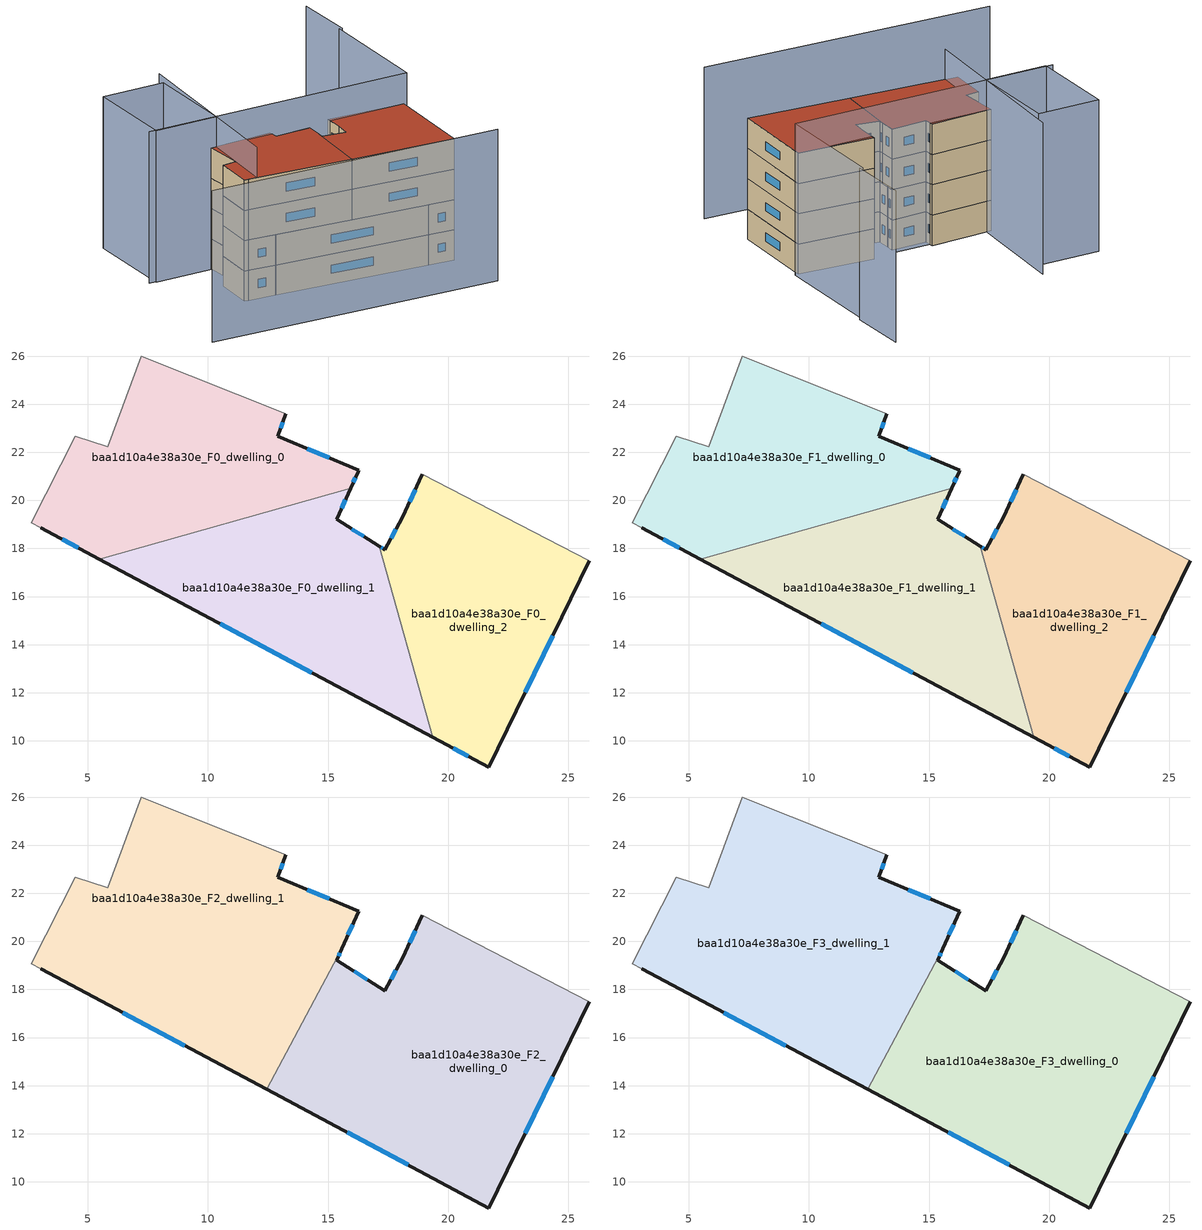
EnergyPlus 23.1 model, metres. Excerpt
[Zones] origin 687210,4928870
baa1d10a4e38a30e_F0_dwelling_0
 floor ground (EU_floor_Construction): 13.24,23.6 12.9,22.67 16.27,21.26 16.25,21.2 15.94,20.51 5.49,17.56 3.05,18.86 2.64,19.08 4.47,22.68 5.82,22.24 7.22,26.01 z0
 wall outside (EU_wall_Construction): 15.94,20.51 16.25,21.2 16.27,21.26 12.9,22.67 13.24,23.6 / 3.05,18.86 5.49,17.56 z0:3
 wall adiabatic (EU_wall_Construction): 13.24,23.6 7.22,26.01 5.82,22.24 4.47,22.68 2.64,19.08 3.05,18.86 z0:3
 wall to baa1d10a4e38a30e_F0_dwelling_1 (EU_wall_Construction): 5.49,17.56 15.94,20.51 z0:3
 window (EU_Window_Construction): 16.05,20.76 16.13,20.95 / 3.94,18.39 4.6,18.03 / 13.03,23 13.12,23.26 / 15.05,21.77 14.13,22.16 z1.09:1.91
baa1d10a4e38a30e_F0_dwelling_1
 floor ground (EU_floor_Construction): 17.12,18.1 19.36,10.15 5.49,17.56 15.94,20.51 15.35,19.21 z0
 wall outside (EU_wall_Construction): 5.49,17.56 19.36,10.15 / 17.12,18.1 15.35,19.21 15.94,20.51 z0:3
 wall to baa1d10a4e38a30e_F0_dwelling_2 (EU_wall_Construction): 19.37,10.15 17.12,18.1 z0:3
 window (EU_Window_Construction): 10.52,14.87 14.33,12.84 / 15.56,19.68 15.72,20.04 / 16.48,18.5 16,18.81 z1.09:1.91
baa1d10a4e38a30e_F0_dwelling_2
 floor ground (EU_floor_Construction): 25.87,17.49 21.68,8.91 19.36,10.15 17.12,18.1 17.36,17.95 18.08,19.29 18.92,21.1 z0
 wall outside (EU_wall_Construction): 18.92,21.1 18.08,19.29 17.36,17.95 17.12,18.1 / 19.36,10.15 21.68,8.91 25.87,17.49 z0:3
 wall adiabatic (EU_wall_Construction): 25.87,17.49 18.92,21.1 z0:3
 window (EU_Window_Construction): 17.82,18.8 17.62,18.43 / 18.62,20.44 18.39,19.94 / 23.2,12.02 24.35,14.37 / 20.21,9.7 20.84,9.36 / 17.28,18 17.21,18.04 z1.09:1.91
baa1d10a4e38a30e_F1_dwelling_0
 floor to baa1d10a4e38a30e_F0_dwelling_0 (EU_floor_Construction): 13.24,23.6 12.9,22.67 16.27,21.26 16.25,21.2 15.94,20.51 5.49,17.56 3.05,18.86 2.64,19.08 4.47,22.68 5.82,22.24 7.22,26.01 z3
 wall outside (EU_wall_Construction): 15.94,20.51 16.25,21.2 16.27,21.26 12.9,22.67 13.24,23.6 / 3.05,18.86 5.49,17.56 z3:6
 wall adiabatic (EU_wall_Construction): 13.24,23.6 7.22,26.01 5.82,22.24 4.47,22.68 2.64,19.08 3.05,18.86 z3:6
 wall to baa1d10a4e38a30e_F1_dwelling_1 (EU_wall_Construction): 5.49,17.56 15.94,20.51 z3:6
 window (EU_Window_Construction): 16.05,20.76 16.13,20.95 / 3.94,18.39 4.6,18.03 / 13.03,23 13.12,23.26 / 15.05,21.77 14.13,22.16 z4.09:4.91
baa1d10a4e38a30e_F1_dwelling_1
 floor to baa1d10a4e38a30e_F0_dwelling_1 (EU_floor_Construction): 17.12,18.1 19.36,10.15 5.49,17.56 15.94,20.51 15.35,19.21 z3
 wall outside (EU_wall_Construction): 5.49,17.56 19.36,10.15 / 17.12,18.1 15.35,19.21 15.94,20.51 z3:6
 wall to baa1d10a4e38a30e_F1_dwelling_2 (EU_wall_Construction): 19.37,10.15 17.12,18.1 z3:6
 window (EU_Window_Construction): 10.52,14.87 14.33,12.84 / 15.56,19.68 15.72,20.04 / 16.48,18.5 16,18.81 z4.09:4.91
baa1d10a4e38a30e_F1_dwelling_2
 floor to baa1d10a4e38a30e_F0_dwelling_2 (EU_floor_Construction): 25.87,17.49 21.68,8.91 19.36,10.15 17.12,18.1 17.36,17.95 18.08,19.29 18.92,21.1 z3
 wall outside (EU_wall_Construction): 18.92,21.1 18.08,19.29 17.36,17.95 17.12,18.1 / 19.36,10.15 21.68,8.91 25.87,17.49 z3:6
 wall adiabatic (EU_wall_Construction): 25.87,17.49 18.92,21.1 z3:6
 window (EU_Window_Construction): 17.82,18.8 17.62,18.43 / 18.62,20.44 18.39,19.94 / 23.2,12.02 24.35,14.37 / 20.21,9.7 20.84,9.36 / 17.28,18 17.21,18.04 z4.09:4.91
baa1d10a4e38a30e_F2_dwelling_0
 floor to baa1d10a4e38a30e_F1_dwelling_1 (EU_floor_Construction): 17.12,18.1 19.36,10.15 12.44,13.84 15.57,19.7 15.35,19.21 z6
 floor to baa1d10a4e38a30e_F1_dwelling_2 (EU_floor_Construction): 25.87,17.49 21.68,8.91 19.36,10.15 17.12,18.1 17.36,17.95 18.08,19.29 18.92,21.1 z6
 wall outside (EU_wall_Construction): 18.92,21.1 18.08,19.29 17.36,17.95 15.35,19.21 15.58,19.7 / 12.44,13.84 21.68,8.91 25.87,17.49 z6:9
 wall adiabatic (EU_wall_Construction): 25.87,17.49 18.92,21.1 z6:9
 wall to baa1d10a4e38a30e_F2_dwelling_1 (EU_wall_Construction): 15.58,19.7 12.44,13.84 z6:9
 window (EU_Window_Construction): 17.82,18.8 17.62,18.43 / 18.62,20.44 18.39,19.94 / 23.2,12.02 24.35,14.37 / 15.8,12.05 18.33,10.7 / 15.43,19.39 15.5,19.52 / 16.63,18.4 16.08,18.75 z7.09:7.91
baa1d10a4e38a30e_F2_dwelling_1
 floor to baa1d10a4e38a30e_F1_dwelling_0 (EU_floor_Construction): 13.24,23.6 12.9,22.67 16.27,21.26 16.25,21.2 15.94,20.51 5.49,17.56 3.05,18.86 2.64,19.08 4.47,22.68 5.82,22.24 7.22,26.01 z6
 floor to baa1d10a4e38a30e_F1_dwelling_1 (EU_floor_Construction): 15.94,20.51 15.57,19.7 12.44,13.84 5.49,17.56 z6
 wall outside (EU_wall_Construction): 15.58,19.7 16.27,21.26 12.9,22.67 13.24,23.6 / 3.05,18.86 12.44,13.84 z6:9
 wall adiabatic (EU_wall_Construction): 13.24,23.6 7.22,26.01 5.82,22.24 4.47,22.68 2.64,19.08 3.05,18.86 z6:9
 window (EU_Window_Construction): 13.03,23 13.12,23.26 / 15.05,21.77 14.13,22.16 / 15.83,20.27 16.02,20.69 / 6.46,17.04 9.03,15.66 z7.09:7.91
baa1d10a4e38a30e_F3_dwelling_0
 floor to baa1d10a4e38a30e_F2_dwelling_0 (EU_floor_Construction): 25.87,17.49 21.68,8.91 12.44,13.84 15.58,19.7 15.35,19.21 17.36,17.95 18.08,19.29 18.92,21.1 z9
 wall outside (EU_wall_Construction): 18.92,21.1 18.08,19.29 17.36,17.95 15.35,19.21 15.58,19.7 / 12.44,13.84 21.68,8.91 25.87,17.49 z9:12
 wall adiabatic (EU_wall_Construction): 25.87,17.49 18.92,21.1 z9:12
 wall to baa1d10a4e38a30e_F3_dwelling_1 (EU_wall_Construction): 15.58,19.7 12.44,13.84 z9:12
 window (EU_Window_Construction): 17.82,18.8 17.62,18.43 / 18.62,20.44 18.39,19.94 / 23.2,12.02 24.35,14.37 / 15.8,12.05 18.33,10.7 / 15.43,19.39 15.5,19.52 / 16.63,18.4 16.08,18.75 z10.09:10.91
 roof outside (EU_roof_Construction): 21.68,8.91 25.87,17.49 18.92,21.1 18.08,19.29 17.36,17.95 15.35,19.21 15.58,19.7 12.44,13.84 z12
baa1d10a4e38a30e_F3_dwelling_1
 floor to baa1d10a4e38a30e_F2_dwelling_1 (EU_floor_Construction): 13.24,23.6 12.9,22.67 16.27,21.26 15.58,19.7 12.44,13.84 3.05,18.86 2.64,19.08 4.47,22.68 5.82,22.24 7.22,26.01 z9
 wall outside (EU_wall_Construction): 15.58,19.7 16.27,21.26 12.9,22.67 13.24,23.6 / 3.05,18.86 12.44,13.84 z9:12
 wall adiabatic (EU_wall_Construction): 13.24,23.6 7.22,26.01 5.82,22.24 4.47,22.68 2.64,19.08 3.05,18.86 z9:12
 window (EU_Window_Construction): 13.03,23 13.12,23.26 / 15.05,21.77 14.13,22.16 / 15.83,20.27 16.02,20.69 / 6.46,17.04 9.03,15.66 z10.09:10.91
 roof outside (EU_roof_Construction): 12.44,13.84 15.58,19.7 16.27,21.26 12.9,22.67 13.24,23.6 7.22,26.01 5.82,22.24 4.47,22.68 2.64,19.08 3.05,18.86 z12
shading: -6.92,15.97 19.91,2.87 / 31.19,28.37 26.19,17.34 / 26.19,17.34 1.24,28.67 / 13.06,35.76 3.8,18.46 / 33.93,33.96 31.49,28.24 / 5.64,36.84 11.49,34.23 / 11.49,34.23 7.68,25.69 / 7.68,25.69 1.83,28.3 / 1.83,28.3 5.64,36.84 z0:15
[Building]
EU S2 Campaign: North Axis=0; Terrain=City; Solar Distribution=FullExterior
[Site:Location]
Bologna: Latitude=44.5; Longitude=11.25; Time Zone=1; Elevation=37
[SizingPeriod:WeatherFileDays]
AnnualSizingPeriod: Begin Month=1; Begin Day of Month=1; End Month=12; End Day of Month=31; Day of Week for Start Day=Monday; Use Weather File Daylight Saving Period=No; Use Weather File Rain and Snow Indicators=No
[MATERIAL]
EU_InternalMass_Material: Roughness=MediumRough; Thickness=0.1; Conductivity=1; Density=1800; Specific Heat=900; Thermal Absorptance=0.9; Solar Absorptance=0.7; Visible Absorptance=0.7
[MATERIAL:NOMASS] Roughness=MediumRough; Thermal Absorptance=0.9; Solar Absorptance=0.7; Visible Absorptance=0.7
Name | Thermal Resistance
EU_wall_NoMass | 0.818544
EU_roof_NoMass | 0.6448
EU_floor_NoMass | 0.806
[WINDOWMATERIAL:SIMPLEGLAZINGSYSTEM]
EU_Window_SimpleGlazing: UFactor=4.43105; Solar Heat Gain Coefficient=0.85; Visible Transmittance=0.85
[CONSTRUCTION]
EU_wall_Construction: EU_wall_NoMass
EU_roof_Construction: EU_roof_NoMass
EU_floor_Construction: EU_floor_NoMass
EU_InternalMass_Construction: EU_InternalMass_Material
EU_Window_Construction: EU_Window_SimpleGlazing
[ZONE] Type=1; Multiplier=1; Ceiling Height=autocalculate; Floor Area=autocalculate; Part of Total Floor Area=Yes
Name | Volume
baa1d10a4e38a30e_F0_dwelling_0 | 179.205
baa1d10a4e38a30e_F1_dwelling_0 | 179.203
baa1d10a4e38a30e_F2_dwelling_0; baa1d10a4e38a30e_F3_dwelling_0 | 268.797
baa1d10a4e38a30e_F0_dwelling_1; baa1d10a4e38a30e_F1_dwelling_1 | 179.197
baa1d10a4e38a30e_F2_dwelling_1 | 268.8
baa1d10a4e38a30e_F3_dwelling_1 | 268.805
baa1d10a4e38a30e_F0_dwelling_2 | 179.196
baa1d10a4e38a30e_F1_dwelling_2 | 179.194
[INTERNALMASS] Construction=EU_InternalMass_Construction
Name | Zone or ZoneList | Surface Area
baa1d10a4e38a30e_F0_dwelling_0_EU_InternalMass | baa1d10a4e38a30e_F0_dwelling_0 | 59.7346
baa1d10a4e38a30e_F0_dwelling_1_EU_InternalMass | baa1d10a4e38a30e_F0_dwelling_1 | 59.7318
baa1d10a4e38a30e_F0_dwelling_2_EU_InternalMass | baa1d10a4e38a30e_F0_dwelling_2 | 59.7316
baa1d10a4e38a30e_F1_dwelling_0_EU_InternalMass | baa1d10a4e38a30e_F1_dwelling_0 | 59.7346
baa1d10a4e38a30e_F1_dwelling_1_EU_InternalMass | baa1d10a4e38a30e_F1_dwelling_1 | 59.7318
baa1d10a4e38a30e_F1_dwelling_2_EU_InternalMass | baa1d10a4e38a30e_F1_dwelling_2 | 59.7316
baa1d10a4e38a30e_F2_dwelling_0_EU_InternalMass | baa1d10a4e38a30e_F2_dwelling_0 | 89.599
baa1d10a4e38a30e_F2_dwelling_1_EU_InternalMass | baa1d10a4e38a30e_F2_dwelling_1 | 89.6017
baa1d10a4e38a30e_F3_dwelling_0_EU_InternalMass | baa1d10a4e38a30e_F3_dwelling_0 | 89.599
baa1d10a4e38a30e_F3_dwelling_1_EU_InternalMass | baa1d10a4e38a30e_F3_dwelling_1 | 89.6017
[OTHEREQUIPMENT] Fuel Type=Electricity; Design Level Calculation Method=Watts/Area; Power per Zone Floor Area=1; Fraction Latent=0; Fraction Radiant=0; Fraction Lost=0; Carbon Dioxide Generation Rate=0; EndUse Subcategory=EU_Step8_InternalGains
Name | Zone or ZoneList or Space or SpaceList | Schedule
EU_Step8_InternalGain_baa1d10a4e38a30e_F0_dwelling_0_f000 | baa1d10a4e38a30e_F0_dwelling_0 | EU_Step8_GainSchedule_baa1d10a4e38a30e_F0_dwelling_0_f000
EU_Step8_InternalGain_baa1d10a4e38a30e_F0_dwelling_1_f000 | baa1d10a4e38a30e_F0_dwelling_1 | EU_Step8_GainSchedule_baa1d10a4e38a30e_F0_dwelling_1_f000
EU_Step8_InternalGain_baa1d10a4e38a30e_F0_dwelling_2_f000 | baa1d10a4e38a30e_F0_dwelling_2 | EU_Step8_GainSchedule_baa1d10a4e38a30e_F0_dwelling_2_f000
EU_Step8_InternalGain_baa1d10a4e38a30e_F1_dwelling_0_f000 | baa1d10a4e38a30e_F1_dwelling_0 | EU_Step8_GainSchedule_baa1d10a4e38a30e_F1_dwelling_0_f000
EU_Step8_InternalGain_baa1d10a4e38a30e_F1_dwelling_1_f000 | baa1d10a4e38a30e_F1_dwelling_1 | EU_Step8_GainSchedule_baa1d10a4e38a30e_F1_dwelling_1_f000
EU_Step8_InternalGain_baa1d10a4e38a30e_F1_dwelling_2_f000 | baa1d10a4e38a30e_F1_dwelling_2 | EU_Step8_GainSchedule_baa1d10a4e38a30e_F1_dwelling_2_f000
EU_Step8_InternalGain_baa1d10a4e38a30e_F2_dwelling_0_f000 | baa1d10a4e38a30e_F2_dwelling_0 | EU_Step8_GainSchedule_baa1d10a4e38a30e_F2_dwelling_0_f000
EU_Step8_InternalGain_baa1d10a4e38a30e_F2_dwelling_1_f000 | baa1d10a4e38a30e_F2_dwelling_1 | EU_Step8_GainSchedule_baa1d10a4e38a30e_F2_dwelling_1_f000
EU_Step8_InternalGain_baa1d10a4e38a30e_F3_dwelling_0_f000 | baa1d10a4e38a30e_F3_dwelling_0 | EU_Step8_GainSchedule_baa1d10a4e38a30e_F3_dwelling_0_f000
EU_Step8_InternalGain_baa1d10a4e38a30e_F3_dwelling_1_f000 | baa1d10a4e38a30e_F3_dwelling_1 | EU_Step8_GainSchedule_baa1d10a4e38a30e_F3_dwelling_1_f000
[ZONEVENTILATION:DESIGNFLOWRATE] Schedule=EU_AlwaysOn; Design Flow Rate Calculation Method=AirChanges/Hour; Air Changes per Hour=0.708969; Ventilation Type=Natural; Fan Pressure Rise=0; Fan Total Efficiency=1; Constant Term Coefficient=1; Temperature Term Coefficient=0; Velocity Term Coefficient=0; Velocity Squared Term Coefficient=0; Minimum Indoor Temperature=-100; Maximum Indoor Temperature=100; Delta Temperature=-100; Minimum Outdoor Temperature=-100; Maximum Outdoor Temperature=100; Maximum Wind Speed=40
Name | Zone or ZoneList or Space or SpaceList
EU_ConstantAir_baa1d10a4e38a30e_F0_dwelling_0 | baa1d10a4e38a30e_F0_dwelling_0
EU_ConstantAir_baa1d10a4e38a30e_F0_dwelling_1 | baa1d10a4e38a30e_F0_dwelling_1
EU_ConstantAir_baa1d10a4e38a30e_F0_dwelling_2 | baa1d10a4e38a30e_F0_dwelling_2
EU_ConstantAir_baa1d10a4e38a30e_F1_dwelling_0 | baa1d10a4e38a30e_F1_dwelling_0
EU_ConstantAir_baa1d10a4e38a30e_F1_dwelling_1 | baa1d10a4e38a30e_F1_dwelling_1
EU_ConstantAir_baa1d10a4e38a30e_F1_dwelling_2 | baa1d10a4e38a30e_F1_dwelling_2
EU_ConstantAir_baa1d10a4e38a30e_F2_dwelling_0 | baa1d10a4e38a30e_F2_dwelling_0
EU_ConstantAir_baa1d10a4e38a30e_F2_dwelling_1 | baa1d10a4e38a30e_F2_dwelling_1
EU_ConstantAir_baa1d10a4e38a30e_F3_dwelling_0 | baa1d10a4e38a30e_F3_dwelling_0
EU_ConstantAir_baa1d10a4e38a30e_F3_dwelling_1 | baa1d10a4e38a30e_F3_dwelling_1
[HVACTEMPLATE:THERMOSTAT] Constant Heating Setpoint=20; Constant Cooling Setpoint=50
EU_HeatOnly_baa1d10a4e38a30e_F0_dwelling_0; EU_HeatOnly_baa1d10a4e38a30e_F0_dwelling_1; EU_HeatOnly_baa1d10a4e38a30e_F0_dwelling_2; EU_HeatOnly_baa1d10a4e38a30e_F1_dwelling_0; EU_HeatOnly_baa1d10a4e38a30e_F1_dwelling_1; EU_HeatOnly_baa1d10a4e38a30e_F1_dwelling_2; EU_HeatOnly_baa1d10a4e38a30e_F2_dwelling_0; EU_HeatOnly_baa1d10a4e38a30e_F2_dwelling_1; EU_HeatOnly_baa1d10a4e38a30e_F3_dwelling_0; EU_HeatOnly_baa1d10a4e38a30e_F3_dwelling_1
[HVACTEMPLATE:ZONE:IDEALLOADSAIRSYSTEM] System Availability Schedule=EU_AlwaysOn; Maximum Heating Supply Air Temperature=50; Minimum Cooling Supply Air Temperature=13; Maximum Heating Supply Air Humidity Ratio=0.0156; Minimum Cooling Supply Air Humidity Ratio=0.0077; Heating Limit=NoLimit; Cooling Limit=NoLimit; Heating Availability Schedule=EU_AlwaysOn; Cooling Availability Schedule=EU_CoolingOff; Dehumidification Control Type=ConstantSensibleHeatRatio; Cooling Sensible Heat Ratio=0.7; Dehumidification Setpoint=60; Humidification Control Type=None; Humidification Setpoint=30; Outdoor Air Method=None; Outdoor Air Flow Rate per Person=0.00944; Outdoor Air Flow Rate per Zone Floor Area=0; Outdoor Air Flow Rate per Zone=0; Demand Controlled Ventilation Type=None; Outdoor Air Economizer Type=NoEconomizer; Heat Recovery Type=None; Sensible Heat Recovery Effectiveness=0.7; Latent Heat Recovery Effectiveness=0.65
Name | Template Thermostat
baa1d10a4e38a30e_F0_dwelling_0 | EU_HeatOnly_baa1d10a4e38a30e_F0_dwelling_0
baa1d10a4e38a30e_F0_dwelling_1 | EU_HeatOnly_baa1d10a4e38a30e_F0_dwelling_1
baa1d10a4e38a30e_F0_dwelling_2 | EU_HeatOnly_baa1d10a4e38a30e_F0_dwelling_2
baa1d10a4e38a30e_F1_dwelling_0 | EU_HeatOnly_baa1d10a4e38a30e_F1_dwelling_0
baa1d10a4e38a30e_F1_dwelling_1 | EU_HeatOnly_baa1d10a4e38a30e_F1_dwelling_1
baa1d10a4e38a30e_F1_dwelling_2 | EU_HeatOnly_baa1d10a4e38a30e_F1_dwelling_2
baa1d10a4e38a30e_F2_dwelling_0 | EU_HeatOnly_baa1d10a4e38a30e_F2_dwelling_0
baa1d10a4e38a30e_F2_dwelling_1 | EU_HeatOnly_baa1d10a4e38a30e_F2_dwelling_1
baa1d10a4e38a30e_F3_dwelling_0 | EU_HeatOnly_baa1d10a4e38a30e_F3_dwelling_0
baa1d10a4e38a30e_F3_dwelling_1 | EU_HeatOnly_baa1d10a4e38a30e_F3_dwelling_1
[SIZING:ZONE] Zone Cooling Design Supply Air Temperature Input Method=SupplyAirTemperature; Zone Cooling Design Supply Air Temperature=13; Zone Heating Design Supply Air Temperature Input Method=SupplyAirTemperature; Zone Heating Design Supply Air Temperature=50; Zone Cooling Design Supply Air Humidity Ratio=0.008; Zone Heating Design Supply Air Humidity Ratio=0.008; Cooling Design Air Flow Method=DesignDay; Cooling Design Air Flow Rate=0; Cooling Minimum Air Flow per Zone Floor Area=0.000762; Cooling Minimum Air Flow=0; Cooling Minimum Air Flow Fraction=0.2; Heating Design Air Flow Method=DesignDay; Heating Design Air Flow Rate=0; Heating Maximum Air Flow per Zone Floor Area=0.002032; Heating Maximum Air Flow=0.141576; Heating Maximum Air Flow Fraction=0.3; Account for Dedicated Outdoor Air System=No; Dedicated Outdoor Air System Control Strategy=NeutralSupplyAir; Dedicated Outdoor Air Low Setpoint Temperature for Design=autosize; Dedicated Outdoor Air High Setpoint Temperature for Design=autosize; Zone Load Sizing Method=Sensible Load Only No Latent Load; Zone Latent Cooling Design Supply Air Humidity Ratio Input Method=HumidityRatioDifference; Zone Cooling Design Supply Air Humidity Ratio Difference=0.005; Zone Latent Heating Design Supply Air Humidity Ratio Input Method=HumidityRatioDifference; Zone Humidification Design Supply Air Humidity Ratio Difference=0.005
baa1d10a4e38a30e_F0_dwelling_0; baa1d10a4e38a30e_F0_dwelling_1; baa1d10a4e38a30e_F0_dwelling_2; baa1d10a4e38a30e_F1_dwelling_0; baa1d10a4e38a30e_F1_dwelling_1; baa1d10a4e38a30e_F1_dwelling_2; baa1d10a4e38a30e_F2_dwelling_0; baa1d10a4e38a30e_F2_dwelling_1; baa1d10a4e38a30e_F3_dwelling_0; baa1d10a4e38a30e_F3_dwelling_1
[SCHEDULE:CONSTANT]
Name | Hourly Value
EU_AlwaysOn | 1
EU_CoolingOff | 0
[SCHEDULE:FILE] Column Number=1; Rows to Skip at Top=0; Number of Hours of Data=8760; Column Separator=Comma; Interpolate to Timestep=No; Minutes per Item=60; Adjust Schedule for Daylight Savings=Yes
Name | File
EU_Step8_GainSchedule_baa1d10a4e38a30e_F0_dwelling_0_f000 | ../../schedules/baa1d10a4e38a30e/baa1d10a4e38a30e_F0_dwelling_0_f000_gain.csv
EU_Step8_GainSchedule_baa1d10a4e38a30e_F0_dwelling_1_f000 | ../../schedules/baa1d10a4e38a30e/baa1d10a4e38a30e_F0_dwelling_1_f000_gain.csv
EU_Step8_GainSchedule_baa1d10a4e38a30e_F0_dwelling_2_f000 | ../../schedules/baa1d10a4e38a30e/baa1d10a4e38a30e_F0_dwelling_2_f000_gain.csv
EU_Step8_GainSchedule_baa1d10a4e38a30e_F1_dwelling_0_f000 | ../../schedules/baa1d10a4e38a30e/baa1d10a4e38a30e_F1_dwelling_0_f000_gain.csv
EU_Step8_GainSchedule_baa1d10a4e38a30e_F1_dwelling_1_f000 | ../../schedules/baa1d10a4e38a30e/baa1d10a4e38a30e_F1_dwelling_1_f000_gain.csv
EU_Step8_GainSchedule_baa1d10a4e38a30e_F1_dwelling_2_f000 | ../../schedules/baa1d10a4e38a30e/baa1d10a4e38a30e_F1_dwelling_2_f000_gain.csv
EU_Step8_GainSchedule_baa1d10a4e38a30e_F2_dwelling_0_f000 | ../../schedules/baa1d10a4e38a30e/baa1d10a4e38a30e_F2_dwelling_0_f000_gain.csv
EU_Step8_GainSchedule_baa1d10a4e38a30e_F2_dwelling_1_f000 | ../../schedules/baa1d10a4e38a30e/baa1d10a4e38a30e_F2_dwelling_1_f000_gain.csv
EU_Step8_GainSchedule_baa1d10a4e38a30e_F3_dwelling_0_f000 | ../../schedules/baa1d10a4e38a30e/baa1d10a4e38a30e_F3_dwelling_0_f000_gain.csv
EU_Step8_GainSchedule_baa1d10a4e38a30e_F3_dwelling_1_f000 | ../../schedules/baa1d10a4e38a30e/baa1d10a4e38a30e_F3_dwelling_1_f000_gain.csv
